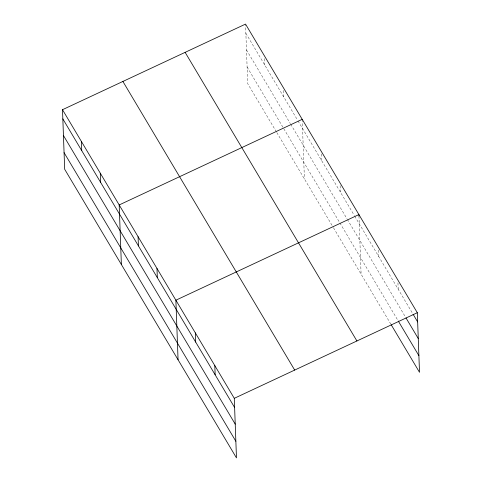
<?xml version="1.0" encoding="UTF-8"?>
<svg xmlns="http://www.w3.org/2000/svg" width="482" height="482" viewBox="0 0 482 482"><rect width="100%" height="100%" fill="white"/><g stroke="black" fill="none" stroke-linecap="round" stroke-linejoin="round"><path stroke-width="0.36" stroke-dasharray="2.41 1.81" d="M245.868 33.294L297.647 120.283M298.021 120.922L354.336 215.532M354.71 216.165L412.694 313.577M246.477 49.917L290.315 123.579M290.694 124.211L347.01 218.822M347.383 219.455L405.669 317.379M247.103 67.046L397.897 320.397M276.439 131.929L247.718 83.675L245.555 24.805M276.819 132.568L333.128 227.179M333.508 227.811L390.872 324.193M397.951 282.844L398.186 289.206M378.484 250.134L378.719 256.496M358.963 216.008L361.096 274.168M340.117 185.672L340.352 192.035M321.223 153.921L321.452 160.289M302.22 119.343L304.407 178.918M283.428 90.429L283.663 96.792M264.534 58.677L264.763 65.04"/><path stroke-width="0.72" d="M62.497 109.703L234.282 398.325L236.469 457.9L64.684 169.278L62.497 109.703L245.531 24.1L417.316 312.722L419.503 372.297L391.251 324.838M302.22 119.343L119.187 204.946L121.374 264.522M234.282 398.325L417.316 312.722M413.074 314.222L417.653 321.916M406.049 318.018L418.268 338.545M398.277 321.036L418.894 355.674M185.13 52.351L356.915 340.973M122.898 81.452L294.689 370.08M62.835 118.897L234.62 407.519M63.443 135.52L235.234 424.148M64.07 152.649L235.861 441.277M358.963 216.008L358.909 214.592L175.876 300.196L178.063 359.765M214.815 365.615L215.153 374.809M195.349 332.905L195.686 342.099M156.981 268.444L157.319 277.638M138.081 236.698L138.418 245.892M100.292 173.201L100.63 182.395M81.392 141.449L81.729 150.643"/></g></svg>
